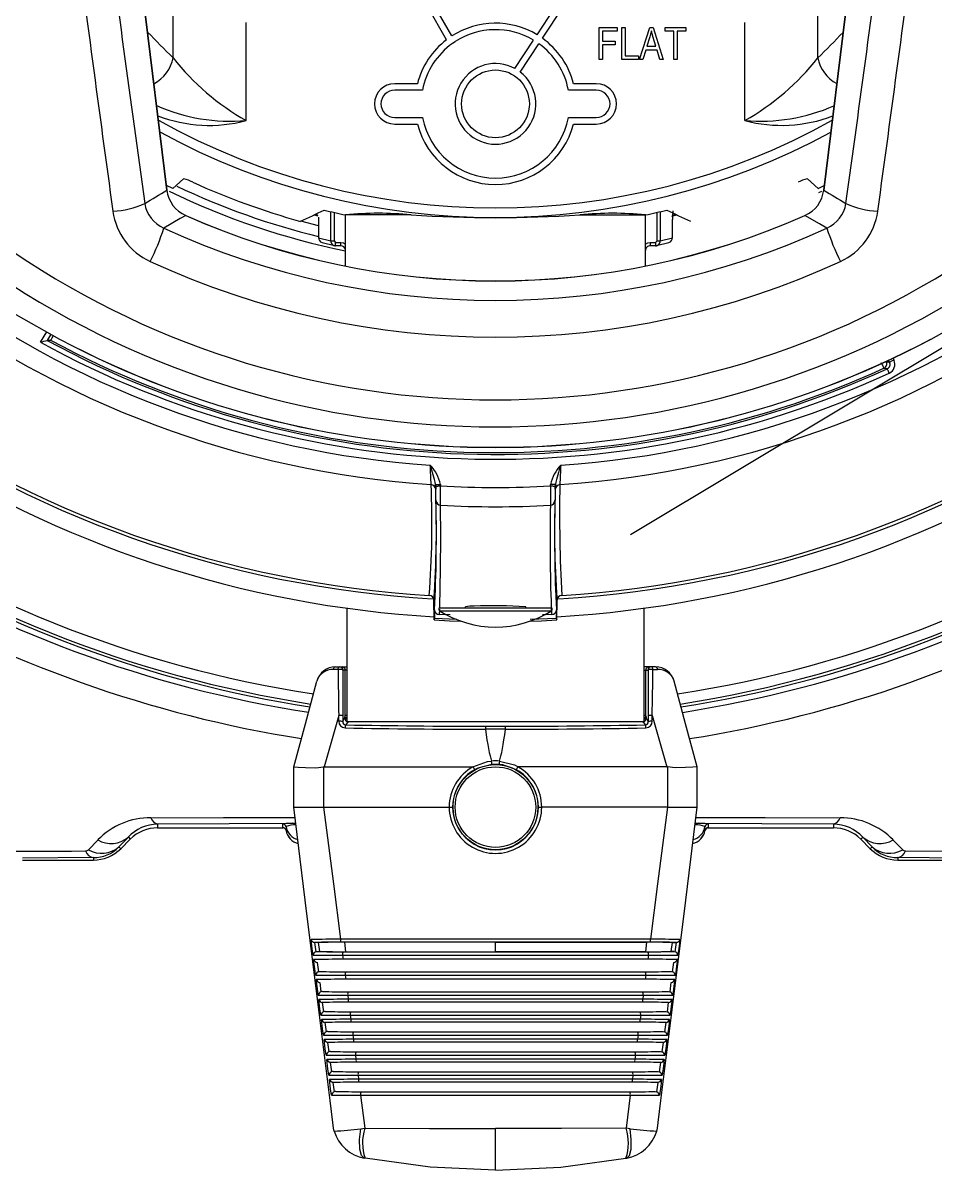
# Model space of a CAD drawing. Extents: x 6 to 134, y 1 to 99.
# Drawn here: x 127.382 to 130.209, y 40.165 to 43.72 of the extents above; entities that cross this region are included whole.
import ezdxf

# ---------------------------------------------------------------- set-up
doc = ezdxf.new("R2010")
doc.units = 0
doc.header["$MEASUREMENT"] = 0
doc.layers.add('OBJECT', color=7, linetype='CONTINUOUS')

msp = doc.modelspace()

# ---------------------------------------------------------------- linework, layer by layer
at = {"layer": 'OBJECT'}
for p, q in [((127.828, 43.202), (127.7142, 44.129)), ((127.8284, 43.2021), (127.7146, 44.1289)), ((129.9755, 44.1118), (129.8638, 43.2021)), ((129.9759, 44.1118), (129.8642, 43.202)), ((127.8473, 43.6123), (127.8473, 43.8999)), ((129.8459, 43.6123), (129.8459, 43.8999)), ((128.7117, 43.68), (128.6473, 43.7915)), ((128.9755, 43.6837), (129.0464, 43.7915)), ((128.6952, 43.6684), (128.6357, 43.7715)), ((128.9922, 43.6727), (129.0571, 43.7715)), ((128.0739, 43.4177), (128.0739, 43.7212)), ((129.1682, 43.6065), (129.1682, 43.7065)), ((129.1682, 43.7065), (129.2241, 43.7065)), ((129.2241, 43.7065), (129.2241, 43.6948)), ((129.2383, 43.6065), (129.2383, 43.7065)), ((129.2383, 43.7065), (129.2487, 43.7065)), ((129.2487, 43.7065), (129.2487, 43.6182)), ((129.2929, 43.6065), (129.3248, 43.7065)), ((129.3248, 43.7065), (129.3349, 43.7065)), ((129.3349, 43.7065), (129.3669, 43.6065)), ((129.3721, 43.6948), (129.3721, 43.7065)), ((129.3721, 43.7065), (129.437, 43.7065)), ((129.437, 43.7065), (129.437, 43.6948)), ((129.6194, 43.4177), (129.6194, 43.7212)), ((128.9067, 43.5791), (128.9645, 43.667)), ((129.2241, 43.6948), (129.1786, 43.6948)), ((129.1786, 43.6948), (129.1786, 43.6636)), ((129.3252, 43.6772), (129.3158, 43.6481)), ((129.3439, 43.6481), (129.3356, 43.6755)), ((129.3994, 43.6948), (129.3721, 43.6948)), ((129.3994, 43.6065), (129.3994, 43.6948)), ((129.437, 43.6948), (129.4098, 43.6948)), ((129.4098, 43.6948), (129.4098, 43.6065)), ((128.722, 43.662), (128.7134, 43.657)), ((128.722, 43.662), (128.7217, 43.6626)), ((128.9234, 43.5681), (128.9812, 43.656)), ((129.1786, 43.6636), (129.2176, 43.6636)), ((129.2176, 43.652), (129.1786, 43.652)), ((129.1786, 43.652), (129.1786, 43.6065)), ((129.2176, 43.6636), (129.2176, 43.652)), ((129.3124, 43.6364), (129.3037, 43.6065)), ((129.3474, 43.6364), (129.3124, 43.6364)), ((129.3158, 43.6481), (129.3439, 43.6481)), ((129.3561, 43.6065), (129.3474, 43.6364)), ((129.1786, 43.6065), (129.1682, 43.6065)), ((129.2903, 43.6065), (129.2383, 43.6065)), ((129.2487, 43.6182), (129.2903, 43.6182)), ((129.2903, 43.6182), (129.2903, 43.6065)), ((129.3037, 43.6065), (129.2929, 43.6065)), ((129.3669, 43.6065), (129.3561, 43.6065)), ((129.4098, 43.6065), (129.3994, 43.6065)), ((128.6046, 43.532), (128.5341, 43.532)), ((129.1591, 43.532), (129.0887, 43.532)), ((128.6206, 43.512), (128.5341, 43.512)), ((129.1591, 43.512), (129.0727, 43.512)), ((128.5341, 43.427), (128.6206, 43.427)), ((129.0727, 43.427), (129.1591, 43.427)), ((128.5341, 43.407), (128.6046, 43.407)), ((129.0887, 43.407), (129.1591, 43.407)), ((127.8461, 43.2074), (127.8266, 43.2169)), ((127.8461, 43.2074), (127.8798, 43.237)), ((129.8471, 43.2074), (129.8134, 43.237)), ((129.8471, 43.2074), (129.8656, 43.2164)), ((127.828, 43.202), (127.8284, 43.2021)), ((129.8575, 43.1983), (129.8476, 43.1936)), ((129.8642, 43.202), (129.8638, 43.2021)), ((128.3361, 43.0446), (128.3361, 43.1354)), ((128.3461, 43.1331), (128.3461, 43.0446)), ((129.3474, 43.0446), (129.3474, 43.1331)), ((129.3574, 43.1355), (129.3574, 43.0446)), ((128.2979, 43.0912), (128.2427, 43.1058)), ((128.2848, 43.1255), (128.296, 43.1226)), ((128.2961, 43.1249), (128.2879, 43.127)), ((128.2979, 43.1182), (128.2979, 43.0547)), ((128.298, 43.1182), (128.298, 43.0547)), ((128.298, 43.1182), (128.298, 43.1182)), ((128.3816, 42.9667), (128.3816, 43.1251)), ((128.585, 43.1251), (128.3816, 43.1251)), ((129.1082, 43.1251), (129.3116, 43.1251)), ((129.3116, 42.9669), (129.3116, 43.1251)), ((129.3929, 43.1215), (129.4085, 43.1255)), ((129.4054, 43.127), (129.3941, 43.1241)), ((129.3955, 43.0547), (129.3955, 43.1111)), ((129.3956, 43.1111), (129.3955, 43.1111)), ((129.3956, 43.0547), (129.3956, 43.1111)), ((128.2979, 43.0547), (128.298, 43.0547)), ((128.298, 43.0547), (128.3361, 43.0446)), ((128.3091, 43.0402), (128.3473, 43.0301)), ((128.3361, 43.0446), (128.3461, 43.0446)), ((128.3461, 43.0446), (128.3511, 43.0396)), ((128.3511, 43.0396), (128.3669, 43.0396)), ((128.3511, 43.0296), (128.3511, 43.0396)), ((128.3669, 43.0296), (128.3511, 43.0296)), ((128.3669, 43.0296), (128.3669, 43.0396)), ((129.3266, 43.0396), (129.3424, 43.0396)), ((129.3266, 43.0396), (129.3266, 43.0296)), ((129.3424, 43.0296), (129.3266, 43.0296)), ((129.3424, 43.0396), (129.3474, 43.0446)), ((129.3424, 43.0396), (129.3424, 43.0296)), ((129.3462, 43.0301), (129.3844, 43.0402)), ((129.3474, 43.0446), (129.3574, 43.0446)), ((129.3574, 43.0446), (129.3955, 43.0547)), ((129.3956, 43.0547), (129.3955, 43.0547)), ((129.3116, 42.9669), (129.3116, 43.0146)), ((129.3116, 43.0146), (129.3116, 43.0146)), ((129.2656, 42.1342), (130.3693, 42.7973)), ((127.4366, 42.7305), (127.4554, 42.763)), ((127.4685, 42.7557), (127.4573, 42.7363)), ((127.4573, 42.7363), (127.4573, 42.7363)), ((130.0684, 42.6686), (130.0654, 42.6748)), ((130.079, 42.6812), (130.0819, 42.6749)), ((128.6611, 42.2848), (128.6609, 42.2895)), ((128.6759, 42.2899), (128.676, 42.2851)), ((129.0172, 42.2851), (129.0173, 42.2899)), ((129.0323, 42.2895), (129.0322, 42.2848)), ((128.6556, 41.9332), (128.6553, 41.9312)), ((128.657, 41.8698), (128.6553, 41.9312)), ((129.0363, 41.8698), (129.0379, 41.9312)), ((129.0379, 41.9312), (129.0376, 41.9318)), ((128.3866, 41.5547), (128.3866, 41.906)), ((128.6585, 41.8738), (128.6578, 41.9007)), ((128.6732, 41.9032), (128.672, 41.8862)), ((128.6728, 41.8985), (129.0205, 41.8985)), ((128.6755, 41.9078), (129.0178, 41.9078)), ((128.7529, 41.9108), (128.7529, 41.9078)), ((128.9404, 41.9078), (128.9404, 41.9108)), ((129.0355, 41.9007), (129.0347, 41.8738)), ((129.3066, 41.906), (129.3066, 41.5547)), ((128.657, 41.8698), (128.6585, 41.8738)), ((128.7273, 41.8713), (128.6585, 41.8738)), ((128.7058, 41.8851), (128.672, 41.8862)), ((129.0347, 41.8738), (128.9543, 41.871)), ((129.0212, 41.8862), (128.9926, 41.8853)), ((129.0347, 41.8738), (129.0363, 41.8698)), ((128.3585, 41.7159), (128.3443, 41.7162)), ((128.3507, 41.7245), (128.3638, 41.7245)), ((128.3638, 41.7245), (128.3709, 41.7245)), ((128.3709, 41.7245), (128.3866, 41.7245)), ((128.3738, 41.7145), (128.373, 41.5732)), ((128.3809, 41.7145), (128.3738, 41.7145)), ((128.3809, 41.5725), (128.3809, 41.7145)), ((128.3866, 41.7145), (128.3809, 41.7145)), ((129.3066, 41.7145), (129.3124, 41.7145)), ((129.3223, 41.7245), (129.3067, 41.7245)), ((129.3124, 41.5725), (129.3124, 41.7145)), ((129.3124, 41.7145), (129.3194, 41.7145)), ((129.3194, 41.7145), (129.3202, 41.5732)), ((129.3294, 41.7245), (129.3223, 41.7245)), ((129.3425, 41.7245), (129.3294, 41.7245)), ((129.3347, 41.7159), (129.3489, 41.7162)), ((128.3609, 41.5737), (128.3159, 41.4145)), ((128.3608, 41.5556), (128.3609, 41.5737)), ((128.373, 41.5732), (128.373, 41.5551)), ((128.3801, 41.5712), (128.3809, 41.5725)), ((128.3801, 41.5669), (128.3801, 41.5693)), ((129.3131, 41.5712), (129.3124, 41.5725)), ((129.3132, 41.5669), (129.3132, 41.5693)), ((129.3202, 41.5732), (129.3203, 41.5551)), ((129.3324, 41.5556), (129.3324, 41.5737)), ((129.3324, 41.5737), (129.3773, 41.4145)), ((128.373, 41.5551), (128.3801, 41.5669)), ((128.3812, 41.5599), (128.381, 41.5595)), ((128.3885, 41.5544), (128.3826, 41.5446)), ((128.3886, 41.5544), (128.3885, 41.5544)), ((129.3025, 41.5544), (128.3908, 41.5544)), ((129.3025, 41.5544), (128.3908, 41.5544)), ((128.3908, 41.5544), (128.3908, 41.5544)), ((128.8156, 41.5403), (128.8777, 41.5403)), ((129.3025, 41.5544), (129.3025, 41.5544)), ((129.3046, 41.5544), (129.3047, 41.5544)), ((129.3047, 41.5544), (129.3106, 41.5446)), ((129.312, 41.5599), (129.3122, 41.5595)), ((129.3203, 41.5551), (129.3132, 41.5669)), ((128.8155, 41.5309), (128.8155, 41.5309)), ((128.8777, 41.5309), (128.8155, 41.5309)), ((128.8777, 41.5309), (128.8777, 41.5309)), ((128.8344, 41.4323), (128.8344, 41.4323)), ((128.8588, 41.4323), (128.8588, 41.4323)), ((128.2216, 41.2895), (128.2216, 41.4145)), ((128.2216, 41.4145), (128.2216, 41.4145)), ((128.3159, 41.4145), (128.3132, 41.414)), ((128.3132, 41.414), (128.3132, 41.2895)), ((128.3159, 41.4145), (128.7763, 41.4145)), ((129.3773, 41.4145), (128.9169, 41.4145)), ((129.3773, 41.4145), (129.3801, 41.414)), ((129.3801, 41.414), (129.3801, 41.2895)), ((129.4716, 41.4145), (129.4716, 41.4145)), ((129.4716, 41.2895), (129.4716, 41.4145)), ((128.2216, 41.2895), (128.2216, 41.2895)), ((128.2571, 41.0009), (128.2216, 41.2895)), ((128.3132, 41.2895), (128.3133, 41.2895)), ((128.3133, 41.2895), (128.7032, 41.2895)), ((128.7032, 41.2895), (128.7032, 41.2895)), ((129.3799, 41.2895), (128.99, 41.2895)), ((128.99, 41.2895), (128.99, 41.2895)), ((129.3801, 41.2895), (129.3799, 41.2895)), ((129.4362, 41.0009), (129.4716, 41.2895)), ((129.4716, 41.2895), (129.4716, 41.2895)), ((127.7994, 41.2369), (127.7994, 41.2254)), ((127.7994, 41.2254), (128.1876, 41.2254)), ((128.1875, 41.2257), (128.1875, 41.2375)), ((128.1876, 41.2254), (128.1875, 41.2257)), ((128.1974, 41.2291), (128.1974, 41.2174)), ((128.1974, 41.2174), (128.1974, 41.2171)), ((129.496, 41.2174), (129.496, 41.2291)), ((129.496, 41.2171), (129.496, 41.2174)), ((129.5059, 41.2257), (129.5058, 41.2254)), ((129.5058, 41.2254), (129.894, 41.2254)), ((129.5059, 41.2375), (129.5059, 41.2257)), ((129.894, 41.2369), (129.894, 41.2254)), ((127.5845, 41.1574), (127.6139, 41.1876)), ((127.7085, 41.1963), (127.6795, 41.166)), ((127.6849, 41.1606), (127.7146, 41.1903)), ((127.7085, 41.1963), (127.7146, 41.1903)), ((129.9849, 41.1963), (129.9789, 41.1903)), ((129.9789, 41.1903), (130.0086, 41.1606)), ((130.0139, 41.166), (129.9849, 41.1963)), ((130.0795, 41.1876), (130.1089, 41.1574)), ((127.6795, 41.166), (127.6849, 41.1606)), ((130.0139, 41.166), (130.0086, 41.1606)), ((127.6, 41.1329), (127.3802, 41.131)), ((127.3802, 41.1254), (127.6, 41.1254)), ((127.6, 41.1329), (127.6, 41.1254)), ((130.3132, 41.131), (130.0934, 41.1329)), ((130.0934, 41.1329), (130.0934, 41.1254)), ((130.0934, 41.1254), (130.3132, 41.1254)), ((128.2871, 40.8701), (128.2857, 40.8702)), ((128.2857, 40.8702), (128.2895, 40.8411)), ((128.2981, 40.8701), (128.2871, 40.8701)), ((128.3016, 40.8419), (128.2981, 40.8701)), ((128.3782, 40.8707), (128.3815, 40.8414)), ((128.8466, 40.8409), (128.8466, 40.8711)), ((129.315, 40.8707), (129.3118, 40.8414)), ((129.3917, 40.8419), (129.3951, 40.8701)), ((129.3951, 40.8701), (129.4061, 40.8701)), ((129.4038, 40.8411), (129.4075, 40.8702)), ((128.2934, 40.8419), (128.3016, 40.8419)), ((128.3726, 40.8307), (128.3742, 40.8182)), ((129.3207, 40.8307), (129.3191, 40.8182)), ((129.3998, 40.8419), (129.3917, 40.8419)), ((128.2937, 40.8082), (128.2975, 40.7791)), ((129.3958, 40.7791), (129.3995, 40.8082)), ((128.3806, 40.7687), (128.3822, 40.7562)), ((129.3127, 40.7687), (129.3111, 40.7562)), ((128.3017, 40.7463), (128.3055, 40.717)), ((129.3877, 40.717), (129.3915, 40.7463)), ((128.3117, 40.6841), (128.3098, 40.6843)), ((128.3098, 40.6843), (128.3136, 40.655)), ((128.3886, 40.7068), (128.3902, 40.6942)), ((129.3047, 40.7068), (129.303, 40.6942)), ((129.3796, 40.655), (129.3834, 40.6843)), ((128.3966, 40.6448), (128.3982, 40.6322)), ((129.2967, 40.6448), (129.295, 40.6322)), ((128.3199, 40.6221), (128.3179, 40.6223)), ((128.3179, 40.6223), (128.3217, 40.5929)), ((129.3715, 40.5929), (129.3754, 40.6223)), ((128.4046, 40.5828), (128.4062, 40.5702)), ((129.2886, 40.5828), (129.287, 40.5702)), ((128.3283, 40.5601), (128.326, 40.5604)), ((128.326, 40.5604), (128.3299, 40.5308)), ((129.3633, 40.5308), (129.3672, 40.5604)), ((128.4126, 40.5208), (128.4142, 40.5082)), ((129.2806, 40.5208), (129.279, 40.5082)), ((128.3366, 40.4981), (128.3342, 40.4984)), ((128.3342, 40.4984), (128.3381, 40.4687)), ((129.3551, 40.4687), (129.3591, 40.4984)), ((128.345, 40.4361), (128.3424, 40.4364)), ((128.3424, 40.4364), (128.3464, 40.4067)), ((128.4206, 40.4588), (128.4222, 40.4462)), ((129.2726, 40.4588), (129.271, 40.4462)), ((129.3469, 40.4067), (129.3508, 40.4364)), ((128.4286, 40.3968), (128.4419, 40.2939)), ((129.2646, 40.3968), (129.2513, 40.2939)), ((128.3466, 40.2853), (128.3443, 40.2944)), ((128.4288, 40.2925), (128.4419, 40.2939)), ((128.8466, 40.1645), (128.8466, 40.2929)), ((129.2645, 40.2925), (129.2513, 40.2939)), ((129.3466, 40.2853), (129.349, 40.2944)), ((128.3537, 40.2671), (128.3537, 40.2671)), ((129.3395, 40.2671), (129.3396, 40.2671)), ((128.4423, 40.2011), (128.4399, 40.2016)), ((129.2509, 40.2011), (129.2533, 40.2016))]:
    msp.add_line(p, q, dxfattribs=at)
at = {"layer": 'OBJECT', "flags": 128}
for points in [[(129.3299, 43.6961), (129.3276, 43.6854), (129.3252, 43.6772)], [(129.3356, 43.6755), (129.3322, 43.687), (129.3299, 43.6961)], [(127.8865, 43.1234), (127.8696, 43.1137), (127.8182, 43.0844)], [(129.874, 43.0844), (129.8506, 43.0977), (129.8057, 43.1234)], [(128.3669, 43.0396), (128.3751, 43.0382), (128.3816, 43.0346)], [(129.3116, 43.0345), (129.3184, 43.0382), (129.3266, 43.0396)], [(127.2295, 42.8971), (127.3599, 42.8164), (127.4956, 42.7405)], [(130.1967, 42.7405), (130.3313, 42.8158), (130.4627, 42.8971)], [(130.0819, 42.6749), (130.0793, 42.6737), (130.0768, 42.6725), (130.0745, 42.6714), (130.0725, 42.6705), (130.0708, 42.6697), (130.0695, 42.6691), (130.0687, 42.6687), (130.0684, 42.6686)], [(130.0673, 42.635), (130.0661, 42.6376), (130.0649, 42.6402), (130.0638, 42.6425), (130.0629, 42.6445), (130.0621, 42.6462), (130.0615, 42.6475), (130.0612, 42.6483), (130.061, 42.6486)], [(128.6609, 42.2895), (128.6612, 42.2895), (128.6621, 42.2895), (128.6635, 42.2895), (128.6653, 42.2896), (128.6676, 42.2896), (128.6702, 42.2897), (128.673, 42.2898), (128.6759, 42.2899)], [(128.6609, 42.2895), (128.6612, 42.2783), (128.6612, 42.2749)], [(128.6611, 42.2848), (128.6613, 42.2848), (128.6622, 42.2848), (128.6636, 42.2848), (128.6655, 42.2849), (128.6677, 42.2849), (128.6703, 42.285), (128.6731, 42.2851), (128.676, 42.2851)], [(129.0172, 42.2851), (129.0201, 42.2851), (129.0229, 42.285), (129.0255, 42.2849), (129.0278, 42.2849), (129.0296, 42.2848), (129.031, 42.2848), (129.0319, 42.2848), (129.0322, 42.2848)], [(129.0323, 42.2895), (129.032, 42.2895), (129.0312, 42.2895), (129.0298, 42.2895), (129.0279, 42.2896), (129.0256, 42.2896), (129.023, 42.2897), (129.0202, 42.2898), (129.0173, 42.2899)], [(129.032, 42.2749), (129.0321, 42.2819), (129.0323, 42.2895)], [(128.657, 41.8698), (128.7043, 41.8675), (128.739, 41.8662)], [(128.9542, 41.8662), (128.9889, 41.8675), (129.0363, 41.8698)], [(128.3585, 41.7159), (128.3587, 41.7177), (128.3591, 41.7193), (128.3596, 41.7208), (128.3603, 41.7221), (128.3611, 41.7231), (128.3619, 41.7239), (128.3629, 41.7243), (128.3638, 41.7245)], [(129.3347, 41.7159), (129.3345, 41.7177), (129.3341, 41.7193), (129.3336, 41.7208), (129.3329, 41.7221), (129.3322, 41.7231), (129.3313, 41.7239), (129.3304, 41.7243), (129.3294, 41.7245)], [(128.2216, 41.4145), (128.2572, 41.5472), (128.2928, 41.68)], [(129.4716, 41.4145), (129.4361, 41.5472), (129.4005, 41.68)], [(128.3908, 41.5544), (128.3902, 41.5544), (128.3886, 41.5544)], [(129.3046, 41.5544), (129.3041, 41.5544), (129.3025, 41.5544)], [(128.7763, 41.4145), (128.8218, 41.4307), (128.8344, 41.4323)], [(128.8588, 41.4323), (128.9056, 41.4202), (128.9169, 41.4145)], [(128.2216, 41.4145), (128.2227, 41.4146), (128.2347, 41.4138), (128.2581, 41.412), (128.2899, 41.4109), (128.3132, 41.414)], [(128.8353, 41.4218), (128.7921, 41.4106), (128.782, 41.4055)], [(128.8579, 41.4218), (128.8379, 41.422), (128.8353, 41.4218)], [(128.9113, 41.4055), (128.8692, 41.4204), (128.8579, 41.4218)], [(129.4716, 41.4145), (129.4706, 41.4146), (129.4585, 41.4138), (129.4352, 41.412), (129.4034, 41.4109), (129.3801, 41.414)], [(128.3133, 41.2895), (128.344, 41.0515), (128.3662, 40.8803)], [(129.3799, 41.2895), (129.3492, 41.0515), (129.3271, 40.8803)], [(127.7782, 41.2567), (128.0037, 41.2571), (128.2256, 41.2573)], [(129.4677, 41.2573), (129.6822, 41.2571), (129.9152, 41.2567)], [(128.2278, 41.2392), (128.0207, 41.2382), (127.7994, 41.2369)], [(129.894, 41.2369), (129.6718, 41.2382), (129.4654, 41.2392)], [(127.352, 41.153), (127.5323, 41.1535), (127.5756, 41.1536)], [(130.1178, 41.1536), (130.299, 41.1532), (130.3414, 41.153)], [(128.3443, 40.2944), (128.3422, 40.3115), (128.3337, 40.3797), (128.3, 40.6526), (128.2571, 41.0009)], [(129.349, 40.2944), (129.3511, 40.3115), (129.3595, 40.3797), (129.3933, 40.6526), (129.4362, 41.0009)], [(128.281, 40.8307), (128.2784, 40.8506), (128.2748, 40.8788)], [(128.8466, 40.8711), (128.6108, 40.871), (128.3782, 40.8707)], [(128.8466, 40.8711), (129.0824, 40.871), (129.315, 40.8707)], [(129.4075, 40.8702), (129.4075, 40.8702), (129.4061, 40.8701)], [(129.4185, 40.8788), (129.4159, 40.859), (129.4123, 40.8307)], [(128.2895, 40.8411), (128.2928, 40.8419), (128.2934, 40.8419)], [(128.3815, 40.8414), (128.6621, 40.841), (128.8466, 40.8409)], [(129.3118, 40.8414), (129.0311, 40.841), (128.8466, 40.8409)], [(129.3998, 40.8419), (129.4034, 40.8413), (129.4038, 40.8411)], [(128.289, 40.7687), (128.2864, 40.7886), (128.2828, 40.8168)], [(129.4105, 40.8168), (129.4079, 40.797), (129.4042, 40.7687)], [(128.2971, 40.7067), (128.2945, 40.7266), (128.2908, 40.7548)], [(128.2975, 40.7791), (128.3009, 40.7799), (128.3016, 40.7799)], [(129.3916, 40.7799), (129.3953, 40.7793), (129.3958, 40.7791)], [(129.4024, 40.7548), (129.3998, 40.735), (129.3961, 40.7067)], [(129.3834, 40.7179), (129.3871, 40.7173), (129.3877, 40.717)], [(128.3052, 40.6447), (128.3026, 40.6645), (128.2989, 40.6928)], [(129.3834, 40.6843), (129.383, 40.6842), (129.3816, 40.6841)], [(129.3943, 40.6928), (129.3917, 40.673), (129.388, 40.6447)], [(129.3751, 40.6559), (129.3788, 40.6553), (129.3796, 40.655)], [(128.3134, 40.5827), (128.3108, 40.6025), (128.3071, 40.6308)], [(129.3754, 40.6223), (129.3748, 40.6222), (129.3733, 40.6221)], [(129.3862, 40.6308), (129.3836, 40.611), (129.3798, 40.5827)], [(129.3668, 40.5939), (129.3706, 40.5933), (129.3715, 40.5929)], [(128.3216, 40.5207), (128.319, 40.5405), (128.3152, 40.5688)], [(129.3672, 40.5604), (129.3666, 40.5602), (129.365, 40.5601)], [(129.378, 40.5688), (129.3754, 40.549), (129.3716, 40.5207)], [(128.3299, 40.4587), (128.3272, 40.4785), (128.3235, 40.5068)], [(129.3585, 40.5319), (129.3623, 40.5312), (129.3633, 40.5308)], [(129.3698, 40.5068), (129.3671, 40.487), (129.3634, 40.4587)], [(129.3501, 40.4699), (129.3539, 40.4692), (129.3551, 40.4687)], [(129.3591, 40.4984), (129.3583, 40.4982), (129.3566, 40.4981)], [(128.3382, 40.3967), (128.3355, 40.4165), (128.3317, 40.4448)], [(129.3508, 40.4364), (129.3499, 40.4363), (129.3482, 40.4361)], [(129.3615, 40.4448), (129.3589, 40.425), (129.3551, 40.3967)], [(129.3416, 40.4079), (129.3455, 40.4072), (129.3469, 40.4067)], [(128.4399, 40.2016), (128.4317, 40.2092), (128.4264, 40.2295), (128.4255, 40.2594), (128.4288, 40.2925)], [(128.4419, 40.2939), (128.6419, 40.2931), (128.8466, 40.2929)], [(129.2513, 40.2939), (129.0513, 40.2931), (128.8466, 40.2929)], [(129.2533, 40.2016), (129.2616, 40.2092), (129.2668, 40.2295), (129.2677, 40.2594), (129.2645, 40.2925)], [(128.8466, 40.1645), (128.6437, 40.1737), (128.4423, 40.2011)], [(128.8466, 40.1645), (129.0496, 40.1737), (129.2509, 40.2011)]]:
    msp.add_lwpolyline(points, dxfattribs=at)
at = {"layer": 'OBJECT'}
for centre, radius in [((128.8466, 43.4695), 0.105), ((128.8466, 41.2895), 0.1319), ((128.8466, 41.2895), 0.125)]:
    msp.add_circle(centre, radius, dxfattribs=at)
for centre, radius, start, end in [((128.8466, 45.2895), 3.0068, 199.7991, 266.1975), ((128.8466, 45.2895), 3.0068, 273.8025, 340.2009), ((128.8466, 45.2895), 2.9472, 200.4368, 266.0663), ((128.8466, 45.2895), 2.9472, 273.9337, 339.5632), ((128.8466, 43.4695), 0.25, 58.9684, 122.6711), ((128.8466, 43.4695), 0.25, 127.2733, 165.5225), ((128.8466, 43.4695), 0.23, 59.1678, 122.9036), ((128.8466, 43.4695), 0.25, 14.4775, 54.3835), ((128.8466, 43.4695), 0.23, 125.4014, 169.3515), ((128.8466, 43.4695), 0.23, 10.6485, 54.184), ((127.734, 43.634), 0.1154, 297.8573, 349.1828), ((128.4553, 44.0909), 0.7738, 218.2084, 240.466), ((128.8466, 43.4695), 0.125, 61.2645, 52.0874), ((129.2379, 44.0909), 0.7738, 299.5341, 321.7914), ((129.9593, 43.634), 0.1154, 190.8197, 241.614), ((128.5341, 43.4695), 0.0625, 90, 270), ((129.1591, 43.4695), 0.0625, 270, 90), ((128.5341, 43.4695), 0.0425, 90, 270), ((129.1591, 43.4695), 0.0425, 270, 90), ((128.0262, 43.9869), 0.5712, 246.2632, 274.7928), ((129.6671, 43.9865), 0.5708, 265.1969, 293.633), ((127.9598, 43.8473), 0.4445, 248.9484, 284.8748), ((128.8466, 45.2895), 2.1425, 240.8117, 299.1554), ((128.8466, 43.4695), 0.23, 190.6485, 349.3515), ((129.7335, 43.847), 0.4442, 255.1123, 290.9172), ((128.8466, 45.2895), 2.1724, 241.3863, 298.5815), ((128.8466, 43.4695), 0.25, 194.4775, 345.5225), ((128.8466, 45.2895), 2.2979, 244.5353, 256.1854), ((127.8587, 43.1346), 0.1045, 61.583, 78.3276), ((128.8466, 45.2895), 2.2663, 245.5443, 254.5252), ((129.8346, 43.1346), 0.1045, 101.6715, 118.4179), ((127.9258, 43.2137), 0.0985, 186.7995, 246.4525), ((128.8466, 45.2895), 2.3227, 244.1858, 258.4514), ((129.7664, 43.2137), 0.0985, 293.5451, 353.2029), ((127.6438, 43.4145), 0.2786, 273.4646, 294.4555), ((127.8603, 43.1643), 0.2017, 187.967, 245.357), ((127.8579, 43.1761), 0.0999, 188.7783, 246.6323), ((128.8466, 45.2895), 2.2138, 256.1215, 257.8747), ((128.8466, 45.2895), 2.2138, 282.1253, 283.8785), ((129.595, 43.1164), 0.1995, 173.8068, 181.538), ((129.8343, 43.1762), 0.1, 293.3877, 351.2016), ((129.8319, 43.1643), 0.2017, 294.6399, 352.0361), ((130.0485, 43.4145), 0.2786, 245.5444, 266.5355), ((128.8461, 45.29), 2.3696, 246.1107, 293.8893), ((128.8461, 45.29), 2.3693, 246.1107, 293.8893), ((128.4833, 42.111), 1.0193, 84.2744, 95.7256), ((128.8466, 47.17), 4.0533, 266.2992, 273.7008), ((129.2099, 42.111), 1.0193, 84.2744, 95.7256), ((129.7159, 43.113), 0.3204, 176.6775, 180.3536), ((127.1964, 43.2767), 0.6509, 332.9791, 342.8131), ((128.8461, 45.329), 2.4688, 245.3953, 294.6047), ((130.4958, 43.2767), 0.6508, 197.1864, 207.0216), ((128.3129, 43.0547), 0.015, 180, 255.2757), ((128.3129, 43.0546), 0.015, 179.8735, 255.2386), ((128.3672, 43.0151), 0.0145, 6.7761, 91.427), ((129.3266, 43.0146), 0.015, 89.9703, 180.0179), ((129.3806, 43.0547), 0.015, 284.7243, 0), ((129.3806, 43.0546), 0.015, 284.7744, 0.1135), ((128.8461, 45.2144), 2.6625, 235.9271, 304.0729), ((128.8461, 45.3013), 2.555, 245.2451, 294.7549), ((128.8461, 45.2423), 2.774, 236.1246, 303.8754), ((127.3646, 42.8155), 0.1294, 322.7413, 330.097), ((125.4457, 49.8781), 7.4196, 285.56493, 285.73057), ((128.8466, 45.2895), 2.9217, 241.1451, 294.6952), ((128.8466, 45.2895), 2.9067, 241.4467, 294.6952), ((128.8466, 45.2895), 2.901, 241.6184, 294.5249), ((128.8461, 45.29), 2.8855, 242.0886, 297.9114), ((128.8461, 45.29), 2.8851, 242.0886, 297.9114), ((130.0446, 42.6639), 0.015, 294.5616, 24.9747), ((130.0548, 42.6622), 0.03, 294.6842, 25), ((130.1826, 42.7296), 0.1539, 203.493, 211.0826), ((130.7885, 47.3711), 4.7781, 261.1184, 261.2424), ((130.0548, 42.6622), 0.015, 294.6467, 25.0155), ((128.8466, 45.2895), 3.36, 234.2297, 266.6525), ((128.8466, 45.2895), 3.36, 273.3533, 305.7703), ((128.8466, 45.2895), 3.35, 234.4956, 266.4858), ((128.8466, 45.2895), 3.35, 273.5142, 305.5044), ((128.8466, 45.2495), 3.375, 236.7599, 266.7741), ((128.8466, 45.2495), 3.375, 273.2259, 303.2401), ((122.9692, 42.056), 5.6828, 2.3531, 2.9579), ((128.2458, 42.2071), 0.4232, 11.2213, 19.6259), ((128.5618, 42.2674), 0.1164, 11.1408, 44.7208), ((129.1405, 42.2626), 0.1262, 136.6175, 167.5213), ((129.4505, 42.2063), 0.4264, 160.4058, 168.7475), ((134.7551, 42.0546), 5.7139, 177.0439, 177.6454), ((125.7292, 42.168), 2.9205, 355.6371, 2.3815), ((128.6463, 42.2744), 0.0149, 1.693, 86.4317), ((121.8589, 42.0995), 6.8047, 1.18283, 1.56038), ((116.5016, 42.2051), 12.1747, 0.09599, 0.37695), ((128.8466, 45.2895), 3.0092, 266.7506, 273.2494), ((139.7661, 42.2109), 10.7491, 179.60442, 179.92265), ((133.6725, 42.1512), 4.6422, 178.3513, 178.9047), ((129.047, 42.2744), 0.0149, 93.568, 178.3067), ((133.8342, 42.2003), 4.789, 178.9349, 183.0465), ((128.8466, 45.2895), 3.6926, 235.2304, 261.2067), ((125.4469, 42.1565), 3.2165, 356.0197, 2.1094), ((132.1635, 42.1543), 3.1339, 177.7947, 184.0715), ((128.8466, 45.2895), 3.6926, 278.7933, 304.7696), ((128.8466, 45.2895), 3.7247, 278.8471, 305.5555), ((128.8466, 45.2895), 3.7247, 235.2304, 261.1529), ((123.9949, 42.1301), 4.6685, 357.1839, 1.3485), ((128.6771, 42.2404), 0.0149, 181.6953, 267.0453), ((121.3098, 42.128), 7.3671, 358.30695, 0.75787), ((128.8466, 45.2895), 3.0688, 266.8184, 273.1816), ((135.2306, 42.1161), 6.2147, 178.99217, 181.91029), ((129.0162, 42.2404), 0.0149, 272.9541, 358.3052), ((133.7063, 42.1302), 4.6765, 178.6551, 182.8126), ((128.8467, 45.2894), 3.7511, 238.2098, 261.1078), ((128.8467, 45.2894), 3.7337, 238.3891, 261.1363), ((128.8467, 45.2894), 3.7337, 278.8611, 301.6109), ((128.8467, 45.2894), 3.7511, 278.8896, 301.6109), ((128.8467, 45.2894), 3.8351, 239.8814, 260.9735), ((128.8467, 45.2894), 3.8351, 279.024, 300.1186), ((128.6404, 41.9308), 0.015, 1.5009, 86.4852), ((129.0529, 41.9308), 0.015, 93.5142, 178.4998), ((128.6726, 41.9011), 0.0149, 181.4644, 267.6751), ((128.6755, 41.9028), 0.005, 90, 237.4319), ((128.8466, 42.1707), 0.323, 237.4319, 302.5681), ((128.7732, 41.8182), 0.0946, 85.8762, 101.8871), ((128.8415, 40.1886), 1.7251, 86.7073, 92.0416), ((129.0178, 41.9028), 0.005, 302.5681, 90), ((129.1628, 41.9081), 0.1433, 180.5334, 188.7754), ((129.0206, 41.9011), 0.0149, 272.3212, 358.5399), ((128.3507, 41.6645), 0.06, 90.0059, 164.9941), ((128.3409, 41.6663), 0.05, 86.0598, 164.0628), ((128.3524, 41.7166), 0.00813, 102.1953, 182.4299), ((128.3635, 41.6868), 0.0296, 69.6929, 99.7811), ((151.7952, 42.0339), 23.4389, 180.77727, 181.12489), ((128.3638, 41.7145), 0.00999, 359.9579, 89.9614), ((128.3709, 41.7145), 0.00999, 359.9579, 89.9614), ((129.3224, 41.7145), 0.00999, 90.0394, 180.0405), ((129.3294, 41.7145), 0.00999, 90.0386, 180.0413), ((129.3297, 41.6868), 0.0296, 80.2186, 110.3075), ((105.9332, 42.0333), 23.4037, 358.87485, 359.22299), ((129.3408, 41.7166), 0.00813, 357.5717, 77.8044), ((129.3425, 41.6645), 0.06, 15.0063, 89.9939), ((129.3523, 41.6663), 0.05, 15.9501, 93.9273), ((128.364, 41.506), 0.0678, 82.387, 92.6807), ((128.3344, 41.4711), 0.107, 60.7541, 64.8666), ((128.371, 41.5725), 0.00991, 336.6503, 0.2767), ((128.4144, 41.5696), 0.0344, 177.306, 180.5034), ((129.3589, 41.4711), 0.107, 115.1335, 119.2459), ((129.3223, 41.5725), 0.00992, 179.7332, 203.344), ((129.278, 41.5696), 0.0351, 359.5269, 2.655), ((129.3292, 41.506), 0.0678, 87.3193, 97.613), ((128.3811, 41.5554), 0.0203, 179.6045, 268.3705), ((128.364, 41.4879), 0.0678, 82.3866, 92.6808), ((128.3832, 41.5547), 0.0102, 178.253, 267.0696), ((128.3958, 41.5367), 0.0153, 149.2152, 185.9943), ((128.8457, 66.7971), 25.2663, 268.94523, 269.9316), ((128.3859, 41.557), 0.00733, 82.3758, 135.003), ((128.3888, 41.5628), 0.00843, 203.2212, 268.512), ((129.1346, 41.5332), 0.3191, 178.7315, 180.4228), ((128.5594, 41.5332), 0.3184, 359.5733, 1.2688), ((128.8476, 66.7971), 25.2663, 270.0684, 271.05477), ((129.3045, 41.5628), 0.00843, 271.4879, 336.7779), ((129.3075, 41.557), 0.0072, 46.1326, 93.8928), ((129.3101, 41.5547), 0.0102, 272.9317, 1.7456), ((129.2974, 41.5367), 0.0153, 354.0066, 30.7839), ((129.3121, 41.5554), 0.0203, 271.6309, 0.3937), ((129.3293, 41.4879), 0.0678, 87.3189, 97.6136), ((128.8466, 41.2899), 0.1429, 85.1062, 94.8938), ((127.5683, 41.321), 1.271, 4.5494, 5.0238), ((130.1338, 41.3203), 1.2799, 174.9794, 175.4506), ((128.846, 41.2894), 0.1428, 118.9616, 179.9414), ((128.8467, 41.2895), 0.1328, 119.1755, 179.9003), ((128.7764, 41.4139), 0.000642, 42.4454, 99.5766), ((128.9072, 41.4835), 0.1475, 207.9737, 211.9165), ((128.7862, 41.4834), 0.1474, 328.0797, 332.0272), ((128.8465, 41.2895), 0.1328, 0.0961, 60.8284), ((128.9168, 41.4139), 0.000614, 79.0113, 138.9846), ((128.8473, 41.2894), 0.1427, 0.032, 61.0647), ((128.2659, 58.8065), 17.517, 269.85524, 270.15468), ((128.7066, 41.3759), 0.0864, 267.784, 274.839), ((128.8466, 41.2895), 0.1434, 179.9942, 0.0058), ((128.8466, 41.2896), 0.1327, 179.9279, 0.0721), ((128.9867, 41.3758), 0.0864, 265.1592, 272.2178), ((129.4274, 58.8065), 17.517, 269.84532, 270.14477), ((127.7778, 41.0278), 0.2289, 89.909, 135.7121), ((127.8065, 41.2657), 0.0297, 197.6474, 256.2214), ((129.8869, 41.2657), 0.0297, 283.778, 342.3532), ((129.9154, 41.0273), 0.2294, 44.3401, 90.0388), ((127.8009, 41.1112), 0.1257, 90.6979, 137.362), ((127.7994, 41.1054), 0.12, 90, 135), ((128.2181, 40.9799), 0.2594, 87.8574, 96.7676), ((128.1875, 41.2275), 0.01, 9.5998, 90.004), ((128.1875, 41.2157), 0.01, 9.6029, 90.0009), ((128.1876, 41.2154), 0.01, 9.7403, 89.9952), ((128.2234, 41.172), 0.0627, 85.4404, 114.4502), ((128.2467, 41.2375), 0.05, 189.5981, 255.2151), ((128.2467, 41.2257), 0.05, 189.598, 256.973), ((128.2467, 41.2256), 0.05, 189.7317, 256.992), ((129.4467, 41.2257), 0.05, 282.8192, 350.4014), ((129.4467, 41.2256), 0.05, 282.7997, 350.2565), ((129.4467, 41.2375), 0.05, 284.5743, 350.4016), ((129.4702, 41.1729), 0.0619, 65.372, 94.9364), ((129.4737, 40.9421), 0.2972, 83.7847, 91.5933), ((129.5059, 41.2275), 0.01, 89.9942, 170.4029), ((129.5059, 41.2157), 0.01, 89.9973, 170.3998), ((129.5058, 41.2154), 0.01, 90.0034, 170.2602), ((129.8925, 41.1112), 0.1257, 42.6359, 89.3041), ((129.894, 41.1054), 0.12, 45, 90), ((127.655, 41.2596), 0.0828, 240.2824, 310.2253), ((130.0384, 41.2596), 0.0828, 229.7748, 299.7175), ((127.5756, 41.1661), 0.0125, 270.0522, 315.6292), ((127.6066, 41.1652), 0.033, 200.6144, 258.5531), ((127.6259, 41.2293), 0.083, 240.1205, 310.2188), ((127.5999, 41.2451), 0.1122, 270.0505, 315.147), ((127.6, 41.2454), 0.12, 270, 315), ((130.0934, 41.2454), 0.12, 225, 270), ((130.0675, 41.2293), 0.083, 229.7813, 299.8794), ((130.0935, 41.2451), 0.1122, 224.8535, 269.949), ((130.0869, 41.1652), 0.033, 281.4466, 339.3855), ((130.1177, 41.166), 0.0124, 224.2548, 270.0631), ((128.4119, 35.1367), 5.7438, 90.45623, 91.36809), ((128.2875, 40.8837), 0.0136, 201.2102, 262.6726), ((128.3637, 36.3465), 4.5243, 89.9411, 90.9697), ((128.3833, 33.9833), 6.8873, 90.04244, 90.70896), ((128.3788, 40.8781), 0.0128, 170.5671, 215.0338), ((128.8466, -211.6635), 252.5442, 89.890997, 90.109003), ((129.3099, 33.9833), 6.8873, 89.29104, 89.95756), ((129.3144, 40.8781), 0.0128, 324.965, 9.4358), ((129.3308, 36.5024), 4.3684, 89.0119, 90.0772), ((129.2896, 35.6556), 5.2248, 88.5866, 89.5891), ((129.4059, 40.8836), 0.0135, 276.9307, 339.1873), ((128.2939, 40.8289), 0.0131, 109.8694, 171.8027), ((128.3267, 43.9138), 3.0834, 269.1508, 270.8525), ((128.3695, 45.3764), 4.5352, 269.0393, 270.0658), ((128.3816, 47.0278), 6.1864, 269.25895, 269.99879), ((128.3869, 40.8333), 0.0146, 147.0148, 190.1314), ((128.8466, 292.8328), 252.0025, 269.892217, 270.107783), ((129.3116, 47.0278), 6.1865, 270.00121, 270.74105), ((129.3229, 45.4833), 4.642, 269.946, 270.9489), ((129.3063, 40.8333), 0.0146, 349.8667, 32.9856), ((129.3666, 44.2422), 3.4117, 269.2294, 270.7673), ((129.3992, 40.8287), 0.0132, 8.6613, 69.6675), ((128.4236, 34.7904), 6.028, 90.46964, 91.33837), ((128.2957, 40.822), 0.0139, 201.9636, 261.8972), ((128.8466, -211.4992), 252.3179, 89.892718, 90.107282), ((129.2788, 35.3698), 5.4486, 88.6154, 89.5766), ((129.3977, 40.8219), 0.0137, 277.7426, 338.3967), ((128.3021, 40.7667), 0.0133, 110.5045, 171.0755), ((128.3342, 43.9534), 3.185, 269.1873, 270.834), ((128.4352, 34.4473), 6.3091, 90.48122, 91.31082), ((128.3039, 40.7603), 0.0142, 202.7859, 261.0553), ((128.3782, 45.494), 4.7148, 269.0687, 270.0536), ((128.3951, 40.7713), 0.0148, 147.4663, 190.0238), ((128.8466, 293.3203), 252.5519, 269.894267, 270.105733), ((128.8466, -211.3613), 252.1179, 89.894453, 90.105547), ((129.3146, 45.5383), 4.759, 269.951, 270.9267), ((129.2981, 40.7713), 0.0148, 349.9738, 32.533), ((129.2683, 35.0987), 5.6577, 88.6414, 89.5665), ((129.3591, 44.3114), 3.543, 269.2492, 270.7295), ((129.3894, 40.7602), 0.014, 278.5686, 337.5894), ((129.3909, 40.7665), 0.0135, 9.5171, 68.9019), ((128.3104, 40.7044), 0.0135, 111.2545, 170.2367), ((128.3098, 40.7068), 0.0111, 89.8638, 112.7096), ((128.387, 45.6121), 4.8949, 269.0972, 270.0428), ((128.4033, 40.7093), 0.015, 147.9266, 189.9116), ((129.3064, 45.593), 4.8758, 269.9553, 270.9047), ((129.2899, 40.7093), 0.015, 350.0896, 32.0723), ((129.3826, 40.7043), 0.0137, 10.3195, 68.1912), ((128.3417, 43.9946), 3.2881, 269.2228, 270.8165), ((128.447, 34.0848), 6.6096, 90.49243, 91.28358), ((128.3123, 40.6986), 0.0145, 203.5863, 260.2375), ((128.3885, 35.8109), 4.8738, 89.9555, 90.9027), ((128.8466, 293.1072), 252.4009, 269.896022, 270.103978), ((128.4033, 40.6921), 0.0133, 170.8405, 213.6245), ((128.8466, -211.1338), 251.8284, 89.896154, 90.103846), ((129.2899, 40.6921), 0.0133, 326.3766, 9.1617), ((129.3046, 35.787), 4.8977, 89.0996, 90.0422), ((129.2573, 34.8005), 5.8939, 88.66839, 89.55561), ((129.3517, 44.3869), 3.6804, 269.2684, 270.6922), ((129.3811, 40.6984), 0.0144, 279.3715, 336.8047), ((128.3188, 40.6422), 0.0138, 112.0021, 169.3995), ((128.3492, 44.0222), 3.3778, 269.2542, 270.8036), ((128.3181, 40.6446), 0.0113, 89.8905, 113.3945), ((128.3957, 45.735), 5.0797, 269.1247, 270.0326), ((128.4115, 40.6473), 0.0152, 148.3883, 189.797), ((128.8466, 291.9531), 251.3087, 269.897395, 270.102605), ((129.2981, 45.6563), 5.001, 269.9602, 270.8825), ((129.2817, 40.6473), 0.0152, 350.2012, 31.615), ((129.3442, 44.4565), 3.812, 269.2847, 270.6576), ((129.3742, 40.642), 0.014, 11.1979, 67.4026), ((128.4586, 33.7346), 6.8979, 90.50182, 91.25888), ((128.3206, 40.6369), 0.0149, 204.4064, 259.403), ((128.3968, 35.6245), 4.9982, 89.9603, 90.8805), ((128.4115, 40.6301), 0.0135, 170.931, 213.1475), ((128.8466, -211.0065), 251.6391, 89.8979, 90.1021), ((129.2818, 40.6301), 0.0135, 326.8492, 9.0705), ((129.2958, 35.5359), 5.0868, 89.1275, 90.0317), ((129.2466, 34.5115), 6.1208, 88.69306, 89.54624), ((129.3727, 40.6368), 0.0147, 280.2146, 335.9761), ((128.3272, 40.5799), 0.014, 112.741, 168.572), ((128.3567, 44.073), 3.4905, 269.2896, 270.7863), ((128.3264, 40.5825), 0.0114, 89.9032, 114.0935), ((128.4045, 45.8644), 5.2711, 269.1517, 270.0231), ((128.4197, 40.5854), 0.0154, 148.8501, 189.681), ((128.8466, 292.4465), 251.8641, 269.899444, 270.100556), ((129.2899, 45.7129), 5.1196, 269.964, 270.8612), ((129.2735, 40.5854), 0.0154, 350.3155, 31.1504), ((129.3369, 44.5382), 3.9557, 269.3017, 270.6224), ((129.3658, 40.5797), 0.0143, 12.0354, 66.6535), ((128.4711, 33.3247), 7.2457, 90.5128, 91.23222), ((128.329, 40.5753), 0.0152, 205.1997, 258.5894), ((128.405, 35.4403), 5.1204, 89.9646, 90.8591), ((128.4197, 40.5681), 0.0136, 171.0234, 212.6715), ((128.8466, -210.8503), 251.4209, 89.899637, 90.100363), ((129.2736, 40.5681), 0.0136, 327.3314, 8.9737), ((129.2871, 35.2823), 5.2784, 89.1543, 90.022), ((129.2353, 34.1863), 6.3841, 88.71923, 89.53575), ((129.3644, 40.5751), 0.015, 281.0104, 335.199), ((128.3356, 40.5177), 0.0143, 113.4803, 167.7403), ((128.3641, 44.1172), 3.5967, 269.3226, 270.772), ((128.4829, 32.9503), 7.5582, 90.5208, 91.20892), ((128.3375, 40.5136), 0.0156, 205.9906, 257.7845), ((128.3347, 40.5204), 0.0115, 89.8502, 114.8593), ((128.4132, 46.0007), 5.4694, 269.1781, 270.0139), ((128.4279, 40.5234), 0.0156, 149.3204, 189.5618), ((128.8466, 291.3337), 250.8133, 269.900852, 270.099148), ((128.4279, 40.506), 0.0138, 171.1263, 212.1844), ((128.8466, -210.6595), 251.168, 89.901364, 90.098636), ((129.2654, 40.506), 0.0138, 327.8156, 8.8737), ((129.2815, 45.7838), 5.2525, 269.9688, 270.8392), ((129.2653, 40.5234), 0.0156, 350.4348, 30.683), ((129.2244, 33.8857), 6.6227, 88.74248, 89.52781), ((129.3295, 44.6242), 4.1037, 269.3176, 270.5879), ((129.3559, 40.5134), 0.0154, 281.7988, 334.4261), ((129.3574, 40.5175), 0.0146, 12.8792, 65.8992), ((128.3441, 40.4554), 0.0146, 114.2599, 166.8716), ((128.4133, 35.2514), 5.2473, 89.9688, 90.8374), ((128.3431, 40.4582), 0.0116, 89.8258, 115.5857), ((128.422, 46.1377), 5.6684, 269.2035, 270.0057), ((128.4362, 40.4614), 0.0158, 149.7883, 189.446), ((129.2733, 45.8485), 5.3792, 269.9727, 270.818), ((129.2571, 40.4614), 0.0158, 350.5533, 30.2124), ((129.2783, 35.0282), 5.4705, 89.1803, 90.0135), ((129.3488, 40.4552), 0.0149, 13.7084, 65.1601), ((128.3716, 44.166), 3.7075, 269.3553, 270.7576), ((128.4955, 32.5264), 7.9201, 90.52979, 91.18466), ((128.346, 40.452), 0.016, 206.849, 256.9105), ((128.4216, 35.0563), 5.3804, 89.973, 90.8155), ((128.8466, 291.8731), 251.4146, 269.902915, 270.097085), ((128.4361, 40.444), 0.014, 171.2358, 211.6868), ((128.8466, -210.3627), 250.8092, 89.903054, 90.096946), ((129.2572, 40.444), 0.014, 328.3087, 8.7687), ((129.2696, 34.7693), 5.6674, 89.2058, 90.0057), ((129.2131, 33.5516), 6.8948, 88.76665, 89.5189), ((129.3222, 44.7092), 4.2507, 269.332, 270.5551), ((129.3474, 40.4518), 0.0157, 282.6064, 333.6334), ((128.3527, 40.3931), 0.0149, 114.9754, 166.0667), ((128.379, 44.2158), 3.8193, 269.3873, 270.7442), ((128.3516, 40.3961), 0.0118, 89.7866, 116.319), ((128.4306, 46.2721), 5.8647, 269.22818, 269.99889), ((128.4444, 40.3994), 0.016, 150.2673, 189.3201), ((128.8466, 291.5792), 251.1828, 269.904653, 270.095347), ((129.265, 45.9107), 5.5034, 269.9758, 270.7971), ((129.2488, 40.3994), 0.016, 350.678, 29.7346), ((129.3149, 44.7985), 4.402, 269.3456, 270.5229), ((129.3403, 40.3929), 0.0153, 14.5705, 64.3875), ((128.3048, 41.2318), 0.9475, 272.5317, 277.5191), ((128.5776, 40.2481), 0.1432, 161.3587, 199.1585), ((129.1156, 40.2481), 0.1432, 340.8417, 18.6412), ((129.3885, 41.2318), 0.9475, 262.4809, 267.4684), ((128.4616, 40.3196), 0.12, 196.6177, 259.5864), ((129.2316, 40.3196), 0.12, 280.4136, 343.3821)]:
    msp.add_arc(centre, radius, start, end, dxfattribs=at)
for centre, major_axis, ratio, start_param, end_param in [((129.617, 45.3021), (-2.1536, 17.275), 0.121842, 1.624136, 1.679863), ((128.0752, 45.3021), (2.1536, 17.275), 0.121842, 4.603323, 4.658113), ((129.5185, 45.29), (-2.1532, 17.375), 0.121162, 1.626169, 1.680037), ((128.1738, 45.29), (2.1532, 17.375), 0.121162, 4.603148, 4.657017), ((129.5844, 45.2895), (2.4576, 0), 0.964711, 3.880809, 3.927407), ((128.1089, 45.2895), (2.4576, 0), 0.964711, 5.497371, 5.543275), ((123.0526, 44.5787), (6.3338, 0.7777), 0.437652, 5.494762, 5.511116), ((134.6396, 44.5787), (6.3338, -0.7777), 0.437652, 3.913662, 3.930016), ((126.1901, 45.2895), (3.7283, 0), 0.701634, 5.295177, 5.319034), ((131.5032, 45.2895), (3.7283, 0), 0.701634, 4.105744, 4.129601), ((128.3511, 43.0446), (0.0038, 0.0145), 0.999219, 1.827206, 3.399159), ((129.3424, 43.0446), (-0.0038, 0.0145), 0.999219, 2.884026, 4.455979), ((125.776, 47.0623), (4.6065, -2.6595), 0.745432, 5.460668, 5.462863), ((132.0153, 46.7671), (4.7332, 2.2071), 0.745432, 3.976611, 3.978818), ((128.3676, 41.5836), (-0.008, 0.0234), 0.411517, 3.54502, 3.919031), ((128.3776, 41.5836), (-0.002, 0.016), 0.100662, 3.339482, 3.812184), ((128.3959, 41.5724), (0.015, 0), 0.145814, 2.233983, 3.089233), ((129.2974, 41.5724), (0.015, 0), 0.145814, 0.05236, 0.90761), ((129.3157, 41.5836), (0.002, 0.016), 0.100662, 2.471001, 2.943703), ((129.3256, 41.5836), (0.008, 0.0234), 0.411517, 2.364154, 2.738165), ((128.3863, 41.5607), (-0.004, 0.0117), 0.411517, 0.876129, 1.497694), ((128.8466, 41.7348), (2.2237, 0), 0.08749, 4.50219, 4.698427), ((128.3908, 41.5561), (0.02, 0), 0.087489, 4.599764, 4.712389), ((128.8466, 41.7348), (2.2237, 0), 0.08749, 4.726351, 4.922588), ((129.3025, 41.5561), (0.02, 0), 0.087489, 4.712389, 4.825014), ((129.3069, 41.5607), (0.004, 0.0117), 0.411517, 4.785491, 5.407056), ((128.8466, 62.5077), (0, 21.0932), 0.014063, 3.03651, 3.100472), ((128.8466, 62.5077), (0, 21.0932), 0.014063, 3.182713, 3.246675), ((128.8466, 40.8519), (2.2176, 0), 0.008727, 1.353401, 1.788192), ((128.8466, 40.8601), (2.217, 0), 0.008727, 4.497874, 4.926904), ((128.8466, 40.7981), (2.2137, 0), 0.008727, 4.501238, 4.923539), ((128.8466, 40.7361), (2.2105, 0), 0.008727, 4.504611, 4.920167), ((128.8466, 40.6659), (2.2078, 0), 0.008727, 1.363514, 1.778079), ((128.8466, 40.6741), (2.2072, 0), 0.008727, 4.507992, 4.916786), ((128.8466, 40.6039), (2.2046, 0), 0.008727, 1.366901, 1.774692), ((128.8466, 40.6121), (2.204, 0), 0.008727, 4.511381, 4.913397), ((128.8466, 40.5419), (2.2013, 0), 0.008727, 1.370296, 1.771297), ((128.8466, 40.5501), (2.2007, 0), 0.008727, 4.514778, 4.91), ((128.8466, 40.4799), (2.1981, 0), 0.008727, 1.373699, 1.767893), ((128.8466, 40.4881), (2.1975, 0), 0.008727, 4.518183, 4.906595), ((128.8466, 40.4179), (2.1948, 0), 0.008727, 1.377111, 1.764481), ((128.8466, 40.4261), (2.1942, 0), 0.008727, 4.521597, 4.903181)]:
    msp.add_ellipse(centre, major_axis=major_axis, ratio=ratio, start_param=start_param, end_param=end_param, dxfattribs=at)

doc.saveas('drawing.dxf')
